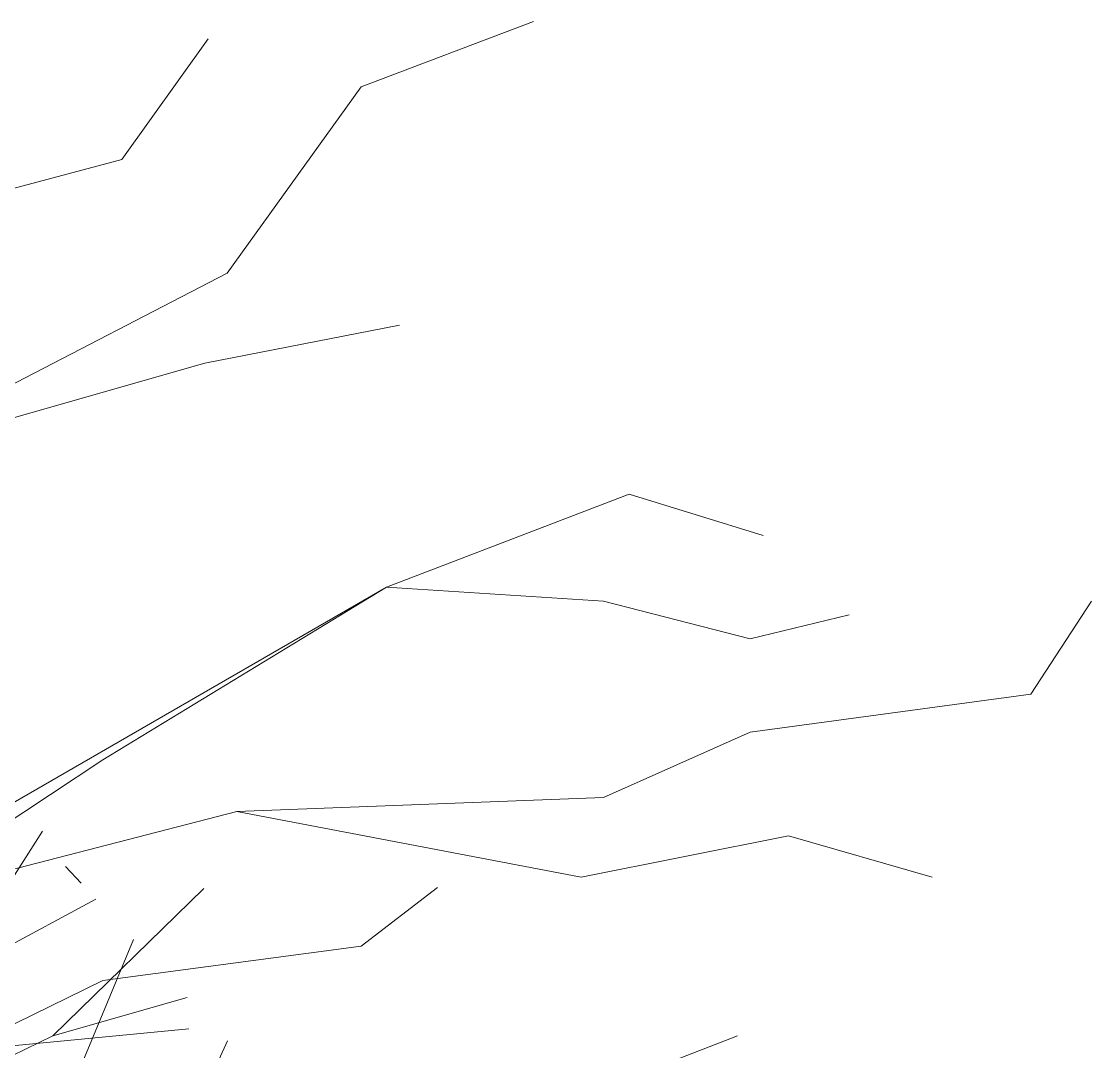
# Model space of a CAD drawing. Header units: millimetres. Extents: x -13512 to 8923, y -6533 to 5096.
# Drawn here: x -308.5 to -200.3, y -5617.3 to -5513.3 of the extents above; entities that cross this region are included whole.
import ezdxf

# ---------------------------------------------------------------- set-up
doc = ezdxf.new("R2010")
doc.units = ezdxf.units.MM
for name, color, linetype, lineweight in [('A-ELEWACJA CIENKA', 11, 'Continuous', 13), ('B-materiały', 9, 'Continuous', 0), ('Layer1', 7, 'Continuous', 0)]:
    doc.layers.add(name, color=color, linetype=linetype, lineweight=lineweight)

# ---------------------------------------------------------------- blocks, each defined once
blk = doc.blocks.new('A$C2EBD462E')
at = {"layer": 'B-materiały'}
for p, q in [((89.67, 825.1), (99.12, 839.94)), ((101.46, 836.36), (103.02, 834.68)), ((100.15, 819.24), (115.42, 834.15)), ((89.67, 825.1), (104.52, 833.05)), ((99.95, 808.83), (108.3, 828.98)), ((100.15, 819.24), (113.72, 823.13)), ((81.93, 810.41), (100.15, 819.24)), ((116, 814.8), (117.8, 818.74))]:
    blk.add_line(p, q, dxfattribs=at)

msp = doc.modelspace()

# ---------------------------------------------------------------- linework, layer by layer
at = {"layer": 'Layer1'}
for p, q in [((-274.13, -5519.92), (-256.73, -5513.29)), ((-274.13, -5519.92), (-256.73, -5513.29)), ((-274.13, -5519.92), (-256.73, -5513.29)), ((-274.13, -5519.92), (-256.73, -5513.29)), ((-274.13, -5519.92), (-256.73, -5513.29)), ((-274.13, -5519.92), (-256.73, -5513.29)), ((-274.13, -5519.92), (-256.73, -5513.29)), ((-274.13, -5519.92), (-256.73, -5513.29)), ((-298.3, -5527.23), (-289.6, -5515.04)), ((-298.3, -5527.23), (-289.6, -5515.04)), ((-298.3, -5527.23), (-289.6, -5515.04)), ((-298.3, -5527.23), (-289.6, -5515.04)), ((-298.3, -5527.23), (-289.6, -5515.04)), ((-298.3, -5527.23), (-289.6, -5515.04)), ((-298.3, -5527.23), (-289.6, -5515.04)), ((-298.3, -5527.23), (-289.6, -5515.04)), ((-287.67, -5538.73), (-274.13, -5519.92)), ((-287.67, -5538.73), (-274.13, -5519.92)), ((-287.67, -5538.73), (-274.13, -5519.92)), ((-287.67, -5538.73), (-274.13, -5519.92)), ((-287.67, -5538.73), (-274.13, -5519.92)), ((-287.67, -5538.73), (-274.13, -5519.92)), ((-287.67, -5538.73), (-274.13, -5519.92)), ((-287.67, -5538.73), (-274.13, -5519.92)), ((-319.25, -5532.81), (-298.3, -5527.23)), ((-319.25, -5532.81), (-298.3, -5527.23)), ((-319.25, -5532.81), (-298.3, -5527.23)), ((-319.25, -5532.81), (-298.3, -5527.23)), ((-319.25, -5532.81), (-298.3, -5527.23)), ((-319.25, -5532.81), (-298.3, -5527.23)), ((-319.25, -5532.81), (-298.3, -5527.23)), ((-319.25, -5532.81), (-298.3, -5527.23)), ((-324.08, -5557.55), (-287.67, -5538.73)), ((-324.08, -5557.55), (-287.67, -5538.73)), ((-324.08, -5557.55), (-287.67, -5538.73)), ((-324.08, -5557.55), (-287.67, -5538.73)), ((-324.08, -5557.55), (-287.67, -5538.73)), ((-324.08, -5557.55), (-287.67, -5538.73)), ((-324.08, -5557.55), (-287.67, -5538.73)), ((-324.08, -5557.55), (-287.67, -5538.73)), ((-270.27, -5543.96), (-289.92, -5547.8)), ((-270.27, -5543.96), (-289.92, -5547.8)), ((-270.27, -5543.96), (-289.92, -5547.8)), ((-270.27, -5543.96), (-289.92, -5547.8)), ((-270.27, -5543.96), (-289.92, -5547.8)), ((-270.27, -5543.96), (-289.92, -5547.8)), ((-270.27, -5543.96), (-289.92, -5547.8)), ((-270.27, -5543.96), (-289.92, -5547.8)), ((-289.92, -5547.8), (-324.08, -5557.55)), ((-289.92, -5547.8), (-324.08, -5557.55)), ((-289.92, -5547.8), (-324.08, -5557.55)), ((-289.92, -5547.8), (-324.08, -5557.55)), ((-289.92, -5547.8), (-324.08, -5557.55)), ((-289.92, -5547.8), (-324.08, -5557.55)), ((-289.92, -5547.8), (-324.08, -5557.55)), ((-289.92, -5547.8), (-324.08, -5557.55)), ((-247.06, -5561.04), (-271.56, -5570.45)), ((-247.06, -5561.04), (-271.56, -5570.45)), ((-247.06, -5561.04), (-271.56, -5570.45)), ((-247.06, -5561.04), (-271.56, -5570.45)), ((-247.06, -5561.04), (-271.56, -5570.45)), ((-247.06, -5561.04), (-271.56, -5570.45)), ((-247.06, -5561.04), (-271.56, -5570.45)), ((-247.06, -5561.04), (-271.56, -5570.45)), ((-233.53, -5565.22), (-247.06, -5561.04)), ((-233.53, -5565.22), (-247.06, -5561.04)), ((-233.53, -5565.22), (-247.06, -5561.04)), ((-233.53, -5565.22), (-247.06, -5561.04)), ((-233.53, -5565.22), (-247.06, -5561.04)), ((-233.53, -5565.22), (-247.06, -5561.04)), ((-233.53, -5565.22), (-247.06, -5561.04)), ((-233.53, -5565.22), (-247.06, -5561.04)), ((-271.56, -5570.45), (-319.25, -5597.98)), ((-271.56, -5570.45), (-319.25, -5597.98)), ((-271.56, -5570.45), (-319.25, -5597.98)), ((-271.56, -5570.45), (-319.25, -5597.98)), ((-271.56, -5570.45), (-319.25, -5597.98)), ((-271.56, -5570.45), (-319.25, -5597.98)), ((-271.56, -5570.45), (-319.25, -5597.98)), ((-271.56, -5570.45), (-319.25, -5597.98)), ((-271.56, -5570.45), (-300.23, -5587.87)), ((-271.56, -5570.45), (-300.23, -5587.87)), ((-271.56, -5570.45), (-300.23, -5587.87)), ((-271.56, -5570.45), (-300.23, -5587.87)), ((-271.56, -5570.45), (-300.23, -5587.87)), ((-271.56, -5570.45), (-300.23, -5587.87)), ((-271.56, -5570.45), (-300.23, -5587.87)), ((-271.56, -5570.45), (-300.23, -5587.87)), ((-249.64, -5571.84), (-271.56, -5570.45)), ((-249.64, -5571.84), (-271.56, -5570.45)), ((-249.64, -5571.84), (-271.56, -5570.45)), ((-249.64, -5571.84), (-271.56, -5570.45)), ((-249.64, -5571.84), (-271.56, -5570.45)), ((-249.64, -5571.84), (-271.56, -5570.45)), ((-249.64, -5571.84), (-271.56, -5570.45)), ((-249.64, -5571.84), (-271.56, -5570.45)), ((-234.82, -5575.67), (-249.64, -5571.84)), ((-234.82, -5575.67), (-249.64, -5571.84)), ((-234.82, -5575.67), (-249.64, -5571.84)), ((-234.82, -5575.67), (-249.64, -5571.84)), ((-234.82, -5575.67), (-249.64, -5571.84)), ((-234.82, -5575.67), (-249.64, -5571.84)), ((-234.82, -5575.67), (-249.64, -5571.84)), ((-234.82, -5575.67), (-249.64, -5571.84)), ((-206.46, -5581.25), (-200.34, -5571.84)), ((-206.46, -5581.25), (-200.34, -5571.84)), ((-206.46, -5581.25), (-200.34, -5571.84)), ((-206.46, -5581.25), (-200.34, -5571.84)), ((-206.46, -5581.25), (-200.34, -5571.84)), ((-206.46, -5581.25), (-200.34, -5571.84)), ((-206.46, -5581.25), (-200.34, -5571.84)), ((-206.46, -5581.25), (-200.34, -5571.84)), ((-224.83, -5573.23), (-234.82, -5575.67)), ((-224.83, -5573.23), (-234.82, -5575.67)), ((-224.83, -5573.23), (-234.82, -5575.67)), ((-224.83, -5573.23), (-234.82, -5575.67)), ((-224.83, -5573.23), (-234.82, -5575.67)), ((-224.83, -5573.23), (-234.82, -5575.67)), ((-224.83, -5573.23), (-234.82, -5575.67)), ((-224.83, -5573.23), (-234.82, -5575.67)), ((-234.82, -5585.08), (-206.46, -5581.25)), ((-234.82, -5585.08), (-206.46, -5581.25)), ((-234.82, -5585.08), (-206.46, -5581.25)), ((-234.82, -5585.08), (-206.46, -5581.25)), ((-234.82, -5585.08), (-206.46, -5581.25)), ((-234.82, -5585.08), (-206.46, -5581.25)), ((-234.82, -5585.08), (-206.46, -5581.25)), ((-234.82, -5585.08), (-206.46, -5581.25)), ((-249.64, -5591.7), (-234.82, -5585.08)), ((-249.64, -5591.7), (-234.82, -5585.08)), ((-249.64, -5591.7), (-234.82, -5585.08)), ((-249.64, -5591.7), (-234.82, -5585.08)), ((-249.64, -5591.7), (-234.82, -5585.08)), ((-249.64, -5591.7), (-234.82, -5585.08)), ((-249.64, -5591.7), (-234.82, -5585.08)), ((-249.64, -5591.7), (-234.82, -5585.08)), ((-300.23, -5587.87), (-321.82, -5602.16)), ((-300.23, -5587.87), (-321.82, -5602.16)), ((-300.23, -5587.87), (-321.82, -5602.16)), ((-300.23, -5587.87), (-321.82, -5602.16)), ((-300.23, -5587.87), (-321.82, -5602.16)), ((-300.23, -5587.87), (-321.82, -5602.16)), ((-300.23, -5587.87), (-321.82, -5602.16)), ((-300.23, -5587.87), (-321.82, -5602.16)), ((-286.7, -5593.1), (-249.64, -5591.7)), ((-286.7, -5593.1), (-249.64, -5591.7)), ((-286.7, -5593.1), (-249.64, -5591.7)), ((-286.7, -5593.1), (-249.64, -5591.7)), ((-286.7, -5593.1), (-249.64, -5591.7)), ((-286.7, -5593.1), (-249.64, -5591.7)), ((-286.7, -5593.1), (-249.64, -5591.7)), ((-286.7, -5593.1), (-249.64, -5591.7)), ((-321.82, -5602.16), (-286.7, -5593.1)), ((-321.82, -5602.16), (-286.7, -5593.1)), ((-321.82, -5602.16), (-286.7, -5593.1)), ((-321.82, -5602.16), (-286.7, -5593.1)), ((-321.82, -5602.16), (-286.7, -5593.1)), ((-321.82, -5602.16), (-286.7, -5593.1)), ((-321.82, -5602.16), (-286.7, -5593.1)), ((-321.82, -5602.16), (-286.7, -5593.1)), ((-286.7, -5593.1), (-251.9, -5599.72)), ((-286.7, -5593.1), (-251.9, -5599.72)), ((-286.7, -5593.1), (-251.9, -5599.72)), ((-286.7, -5593.1), (-251.9, -5599.72)), ((-286.7, -5593.1), (-251.9, -5599.72)), ((-286.7, -5593.1), (-251.9, -5599.72)), ((-286.7, -5593.1), (-251.9, -5599.72)), ((-286.7, -5593.1), (-251.9, -5599.72)), ((-251.9, -5599.72), (-230.95, -5595.54)), ((-251.9, -5599.72), (-230.95, -5595.54)), ((-251.9, -5599.72), (-230.95, -5595.54)), ((-251.9, -5599.72), (-230.95, -5595.54)), ((-251.9, -5599.72), (-230.95, -5595.54)), ((-251.9, -5599.72), (-230.95, -5595.54)), ((-251.9, -5599.72), (-230.95, -5595.54)), ((-251.9, -5599.72), (-230.95, -5595.54)), ((-230.95, -5595.54), (-216.45, -5599.72)), ((-230.95, -5595.54), (-216.45, -5599.72)), ((-230.95, -5595.54), (-216.45, -5599.72)), ((-230.95, -5595.54), (-216.45, -5599.72)), ((-230.95, -5595.54), (-216.45, -5599.72)), ((-230.95, -5595.54), (-216.45, -5599.72)), ((-230.95, -5595.54), (-216.45, -5599.72)), ((-230.95, -5595.54), (-216.45, -5599.72)), ((-266.4, -5600.76), (-274.13, -5606.69)), ((-266.4, -5600.76), (-274.13, -5606.69)), ((-266.4, -5600.76), (-274.13, -5606.69)), ((-266.4, -5600.76), (-274.13, -5606.69)), ((-266.4, -5600.76), (-274.13, -5606.69)), ((-266.4, -5600.76), (-274.13, -5606.69)), ((-266.4, -5600.76), (-274.13, -5606.69)), ((-266.4, -5600.76), (-274.13, -5606.69)), ((-274.13, -5606.69), (-300.23, -5610.17)), ((-274.13, -5606.69), (-300.23, -5610.17)), ((-274.13, -5606.69), (-300.23, -5610.17)), ((-274.13, -5606.69), (-300.23, -5610.17)), ((-274.13, -5606.69), (-300.23, -5610.17)), ((-274.13, -5606.69), (-300.23, -5610.17)), ((-274.13, -5606.69), (-300.23, -5610.17)), ((-274.13, -5606.69), (-300.23, -5610.17)), ((-300.23, -5610.17), (-314.76, -5617.28)), ((-300.23, -5610.17), (-314.76, -5617.28)), ((-300.23, -5610.17), (-314.76, -5617.28)), ((-300.23, -5610.17), (-314.76, -5617.28)), ((-300.23, -5610.17), (-314.76, -5617.28)), ((-300.23, -5610.17), (-314.76, -5617.28)), ((-300.23, -5610.17), (-314.76, -5617.28)), ((-300.23, -5610.17), (-314.76, -5617.28)), ((-314.76, -5617.28), (-291.53, -5615.05)), ((-314.76, -5617.28), (-291.53, -5615.05)), ((-314.76, -5617.28), (-291.53, -5615.05)), ((-314.76, -5617.28), (-291.53, -5615.05)), ((-314.76, -5617.28), (-291.53, -5615.05)), ((-314.76, -5617.28), (-291.53, -5615.05)), ((-314.76, -5617.28), (-291.53, -5615.05)), ((-314.76, -5617.28), (-291.53, -5615.05)), ((-253.19, -5622.37), (-236.11, -5615.75)), ((-253.19, -5622.37), (-236.11, -5615.75)), ((-253.19, -5622.37), (-236.11, -5615.75)), ((-253.19, -5622.37), (-236.11, -5615.75)), ((-253.19, -5622.37), (-236.11, -5615.75)), ((-253.19, -5622.37), (-236.11, -5615.75)), ((-253.19, -5622.37), (-236.11, -5615.75)), ((-253.19, -5622.37), (-236.11, -5615.75))]:
    msp.add_line(p, q, dxfattribs=at)

# ---------------------------------------------------------------- block references
at = {"layer": 'A-ELEWACJA CIENKA'}
msp.add_blockref('A$C2EBD462E', (-405.44, -6435.01), dxfattribs=at)

doc.saveas('drawing.dxf')
